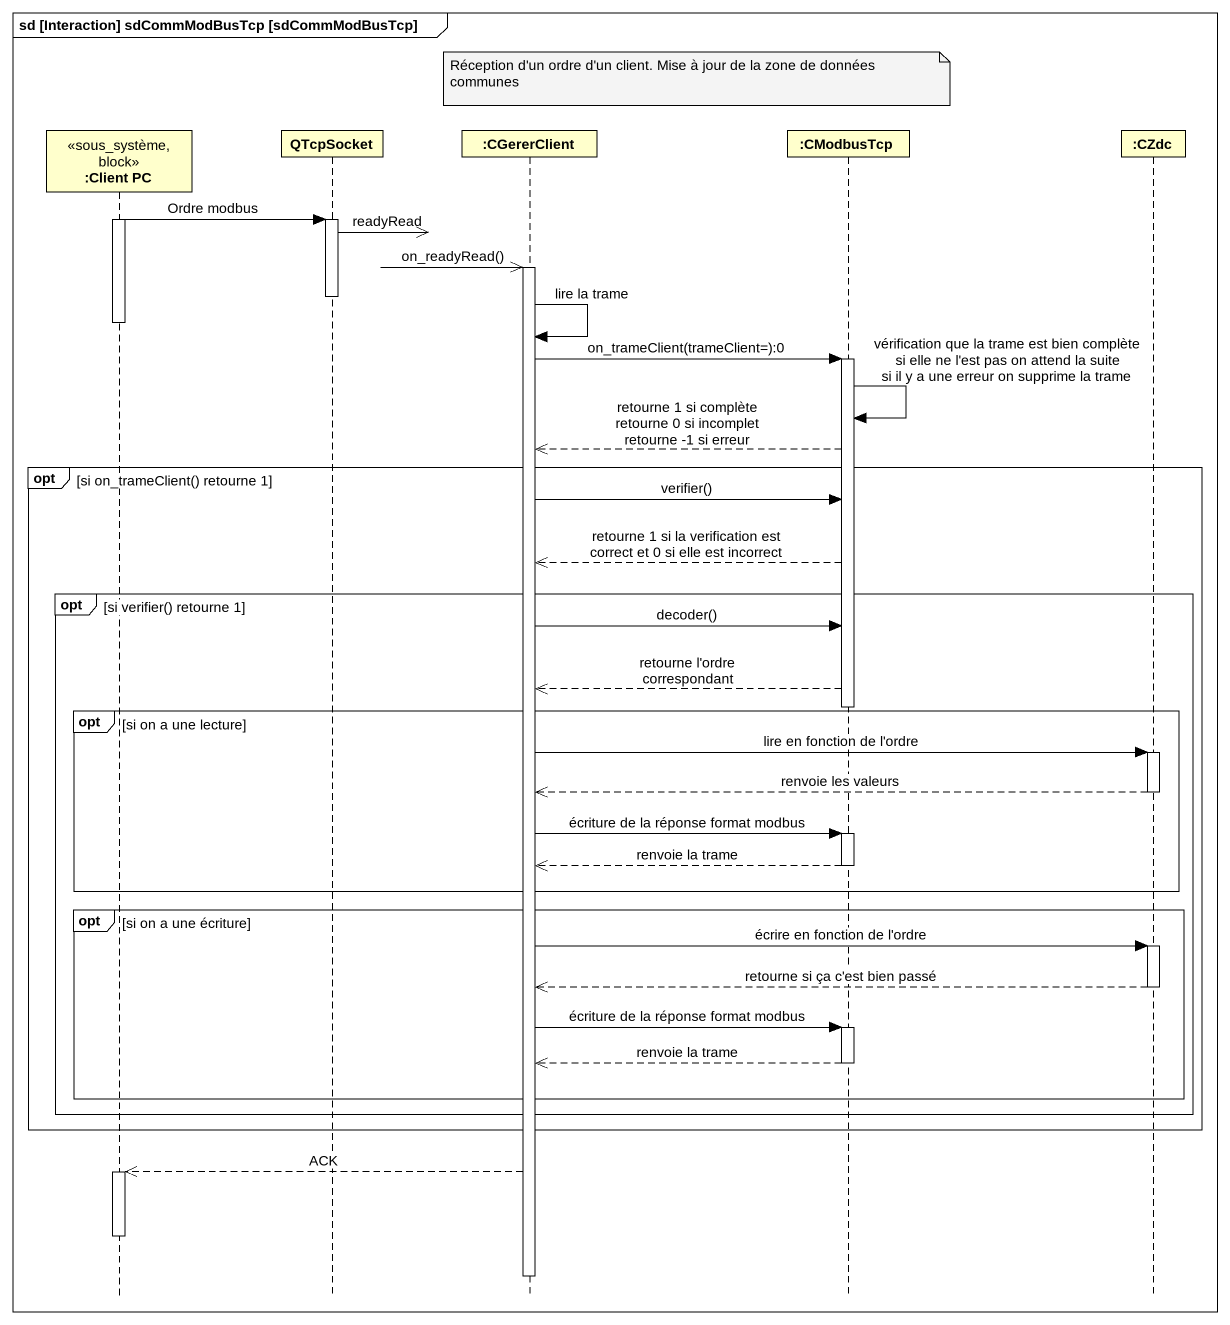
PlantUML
@startuml
mainframe sd [Interaction] sdCommModBusTcp [sdCommModBusTcp]
hide footbox
participant ":Client PC" as Client_PC <<sous_système, block>>
participant QTcpSocket
participant ":CGererClient" as CGererClient
participant ":CModbusTcp" as CModbusTcp
participant ":CZdc" as CZdc

note over CModbusTcp : Réception d'un ordre d'un client. Mise à jour de la zone de données communes
activate Client_PC
Client_PC -> QTcpSocket : Ordre modbus
activate QTcpSocket
QTcpSocket ->> QTcpSocket : readyRead
CGererClient ->> CGererClient : on_readyRead()
activate CGererClient
deactivate QTcpSocket
deactivate Client_PC
CGererClient -> CGererClient : lire la trame
CGererClient -> CModbusTcp : on_trameClient(trameClient=):0
activate CModbusTcp
CModbusTcp -> CModbusTcp : vérification que la trame est bien complète si elle ne l'est pas on attend la suite si il y a une erreur on supprime la trame
CModbusTcp -->> CGererClient : retourne 1 si complète retourne 0 si incomplet retourne -1 si erreur
opt si on_trameClient() retourne 1
  CGererClient -> CModbusTcp : verifier()
  CModbusTcp -->> CGererClient : retourne 1 si la verification est correct et 0 si elle est incorrect
  opt si verifier() retourne 1
    CGererClient -> CModbusTcp : decoder()
    CModbusTcp -->> CGererClient : retourne l'ordre correspondant
    deactivate CModbusTcp
    opt si on a une lecture
      CGererClient -> CZdc : lire en fonction de l'ordre
      activate CZdc
      CZdc -->> CGererClient : renvoie les valeurs
      deactivate CZdc
      CGererClient -> CModbusTcp : écriture de la réponse format modbus
      activate CModbusTcp
      CModbusTcp -->> CGererClient : renvoie la trame
      deactivate CModbusTcp
    end
    opt si on a une écriture
      CGererClient -> CZdc : écrire en fonction de l'ordre
      activate CZdc
      CZdc -->> CGererClient : retourne si ça c'est bien passé
      deactivate CZdc
      CGererClient -> CModbusTcp : écriture de la réponse format modbus
      activate CModbusTcp
      CModbusTcp -->> CGererClient : renvoie la trame
      deactivate CModbusTcp
    end
  end
end
CGererClient -->> Client_PC : ACK
activate Client_PC
deactivate Client_PC
deactivate CGererClient
@enduml
